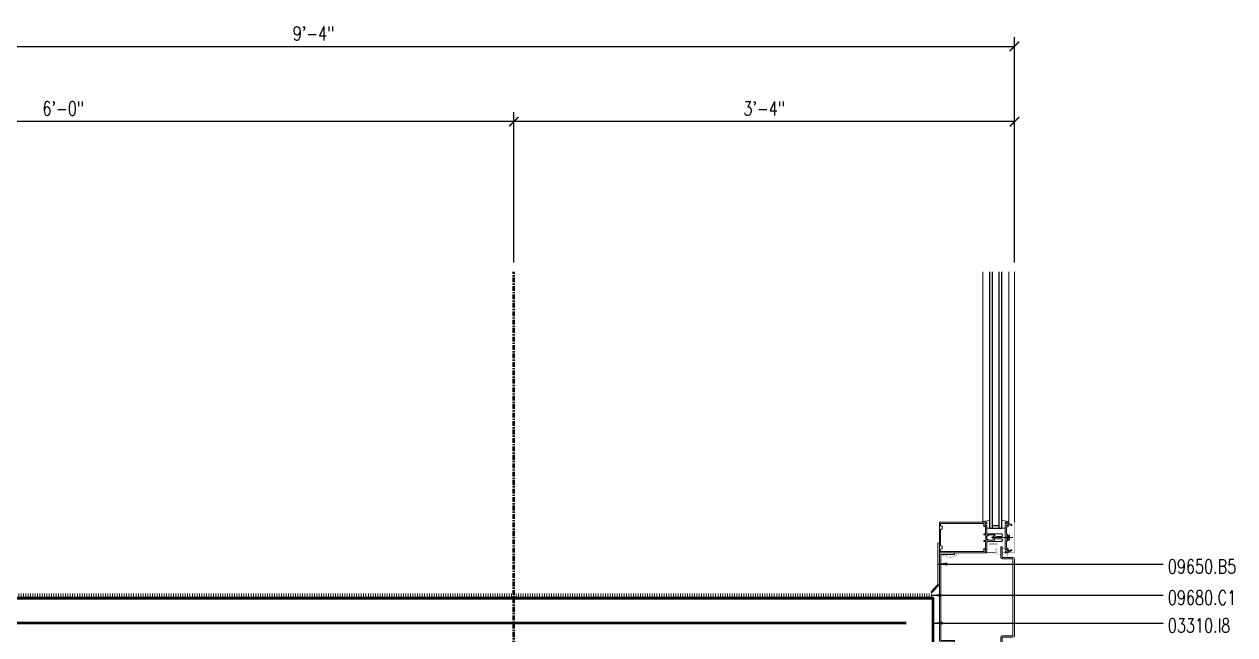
# Model space of a CAD drawing. Header units: inches. Extents: x 4066 to 5785, y 40 to 930.
# Drawn here: x 5686.6 to 5783.3, y 559.8 to 608.6 of the extents above; entities that cross this region are included whole.
import ezdxf

# ---------------------------------------------------------------- set-up
doc = ezdxf.new("R2010")
doc.units = ezdxf.units.IN
doc.header["$LTSCALE"] = 0.5
doc.header["$MEASUREMENT"] = 0
doc.linetypes.add('CENTER2', pattern=[1.125, 0.75, -0.125, 0.125, -0.125])
doc.layers.get('0').update_dxf_attribs({"lineweight": 18})
doc.layers.get('Defpoints').update_dxf_attribs({"color": 140, "lineweight": 18})
for name, color, linetype, lineweight in [('A-Anno-Dims', 211, 'Continuous', 18), ('A-Anno-Note', 231, 'Continuous', 25), ('A-Detl-Fine', 90, 'Continuous', 18), ('A-Detl-Medm', 31, 'Continuous', 25), ('A-Detl-Thin', 150, 'Continuous', 18), ('A-Detl-Wide', 213, 'Continuous', 50)]:
    doc.layers.add(name, color=color, linetype=linetype, lineweight=lineweight)
doc.styles.add('Arch-Dim', font='romans.shx', dxfattribs={"width": 0.75})
doc.dimstyles.new('Aec-Arch-I-96', dxfattribs={"dimscale": 96, "dimtxt": 0.09375, "dimasz": 0.0625, "dimexe": 0.0625, "dimexo": 0.0625, "dimgap": 0.03125, "dimtad": 1, "dimdec": 4, "dimzin": 3, "dimdsep": 46, "dimlunit": 4, "dimtxsty": 'Arch-Dim', "dimblk": 'ARCHTICK', "dimcen": 0.09375, "dimazin": 2, "dimtfac": 0.75, "dimtdec": 4, "dimtix": 1, "dimtmove": 2, "dimatfit": 2, "dimfxl": 1, "dimtolj": 1, "dimtzin": 0, "dimarcsym": 0})

# ---------------------------------------------------------------- blocks, each defined once
blk = doc.blocks.new('AecDtl_9650C2')
at = {"layer": 'A-Detl-Thin'}
blk.add_lwpolyline([(0.037, 0.588), (0.603, 0.022, 0.414214), (0.647, 0.022), (0.648, 0.023, 0.397145), (0.65, 0.066), (0.157, 0.621, -0.18372), (0.125, 0.704), (0.125, 3.875, 0.414214), (0, 4), (0, 0.677, 0.198912)], format="xyb", close=True, dxfattribs=at)
blk = doc.blocks.new('*U62')
at = {"layer": 'A-Detl-Wide'}
blk.add_lwpolyline([(0, 0.06), (0, 5.5), (135.5, 5.5)], dxfattribs=at)
blk = doc.blocks.new('_ArchTick')
at = {"color": 0, "linetype": 'ByBlock', "const_width": 0.15}
blk.add_lwpolyline([(-0.5, -0.5), (0.5, 0.5)], dxfattribs=at)
blk = doc.blocks.new('*D151')
at = {"layer": 'A-Anno-Dims', "color": 0, "lineweight": -2, "transparency": 16777216}
for p, q in [((5725.745, 589.563), (5725.745, 601.563)), ((5765.745, 600.813), (5725.745, 600.813)), ((5765.745, 589.563), (5765.745, 601.563))]:
    blk.add_line(p, q, dxfattribs=at)
at = {"layer": 'Defpoints', "color": 0, "transparency": 16777216}
for p in [(5725.745, 600.813), (5725.745, 588.813), (5765.745, 588.813)]:
    blk.add_point(p, dxfattribs=at)
at = {"layer": 'A-Anno-Dims', "color": 0, "lineweight": -2, "transparency": 16777216, "xscale": 0.75, "yscale": 0.75, "zscale": 0.75, "rotation": 180}
blk.add_blockref('_ArchTick', (5725.745, 600.813), dxfattribs=at)
at = {"layer": 'A-Anno-Dims', "color": 0, "lineweight": -2, "transparency": 16777216, "xscale": 0.75, "yscale": 0.75, "zscale": 0.75}
blk.add_blockref('_ArchTick', (5765.745, 600.813), dxfattribs=at)
at = {"layer": 'A-Anno-Dims', "color": 0, "transparency": 16777216, "insert": (5745.745, 601.858), "char_height": 1.125, "attachment_point": 5, "style": 'Arch-Dim'}
blk.add_mtext('\\A1;3\'-4"', dxfattribs=at)
blk = doc.blocks.new('*D152')
at = {"layer": 'A-Anno-Dims', "color": 0, "lineweight": -2, "transparency": 16777216}
for p, q in [((5653.745, 513.037), (5653.745, 601.563)), ((5725.745, 600.813), (5653.745, 600.813)), ((5725.745, 589.563), (5725.745, 601.563))]:
    blk.add_line(p, q, dxfattribs=at)
at = {"layer": 'Defpoints', "color": 0, "transparency": 16777216}
for p in [(5653.745, 600.813), (5725.745, 588.813), (5653.745, 512.287)]:
    blk.add_point(p, dxfattribs=at)
at = {"layer": 'A-Anno-Dims', "color": 0, "lineweight": -2, "transparency": 16777216, "xscale": 0.75, "yscale": 0.75, "zscale": 0.75, "rotation": 180}
blk.add_blockref('_ArchTick', (5653.745, 600.813), dxfattribs=at)
at = {"layer": 'A-Anno-Dims', "color": 0, "lineweight": -2, "transparency": 16777216, "xscale": 0.75, "yscale": 0.75, "zscale": 0.75}
blk.add_blockref('_ArchTick', (5725.745, 600.813), dxfattribs=at)
at = {"layer": 'A-Anno-Dims', "color": 0, "transparency": 16777216, "insert": (5689.745, 601.858), "char_height": 1.125, "attachment_point": 5, "style": 'Arch-Dim'}
blk.add_mtext('\\A1;6\'-0"', dxfattribs=at)
blk = doc.blocks.new('*D155')
at = {"layer": 'A-Anno-Dims', "color": 0, "lineweight": -2, "transparency": 16777216}
for p, q in [((5653.745, 513.037), (5653.745, 607.563)), ((5765.745, 589.563), (5765.745, 607.563)), ((5653.745, 606.813), (5765.745, 606.813))]:
    blk.add_line(p, q, dxfattribs=at)
at = {"layer": 'Defpoints', "color": 0, "transparency": 16777216}
for p in [(5765.745, 606.813), (5765.745, 588.813), (5653.745, 512.287)]:
    blk.add_point(p, dxfattribs=at)
at = {"layer": 'A-Anno-Dims', "color": 0, "lineweight": -2, "transparency": 16777216, "xscale": 0.75, "yscale": 0.75, "zscale": 0.75, "rotation": 180}
blk.add_blockref('_ArchTick', (5653.745, 606.813), dxfattribs=at)
at = {"layer": 'A-Anno-Dims', "color": 0, "lineweight": -2, "transparency": 16777216, "xscale": 0.75, "yscale": 0.75, "zscale": 0.75}
blk.add_blockref('_ArchTick', (5765.745, 606.813), dxfattribs=at)
at = {"layer": 'A-Anno-Dims', "color": 0, "transparency": 16777216, "insert": (5709.745, 607.858), "char_height": 1.125, "attachment_point": 5, "style": 'Arch-Dim'}
blk.add_mtext('\\A1;9\'-4"', dxfattribs=at)

msp = doc.modelspace()

# ---------------------------------------------------------------- hatches: boundary and pattern name
at = {"layer": 'A-Detl-Thin'}
h = msp.add_hatch(dxfattribs=at)
h.set_pattern_fill('LINE', color=256, scale=1.5, angle=90, style=0)
h.set_pattern_definition([(90, (5593.74519, 562.72432), (-0.1875, 1e-17), [])])
h.paths.add_polyline_path([(5759.24432, 562.72432), (5759.24432, 563.09932), (5623.74456, 563.09932), (5623.74456, 562.72432)], flags=0)

# ---------------------------------------------------------------- linework, layer by layer
at = {"layer": 'A-Detl-Fine'}
for p, q in [((5763.20538, 588.81328), (5763.20538, 568.84451)), ((5765.28489, 588.81328), (5765.28489, 568.84451)), ((5763.49538, 568.30451), (5763.74538, 568.30451)), ((5764.99489, 568.30451), (5764.74489, 568.30451)), ((5765.181, 567.80579), (5765.141, 567.80579)), ((5765.141, 567.30579), (5765.141, 567.80579)), ((5765.181, 567.30579), (5765.181, 567.80579)), ((5765.32068, 567.75871), (5765.181, 567.75871)), ((5765.60671, 567.5626), (5763.9129, 567.5626)), ((5765.181, 567.30579), (5765.141, 567.30579)), ((5765.32068, 567.65725), (5765.181, 567.65725)), ((5765.32068, 567.45433), (5765.181, 567.45433)), ((5765.32068, 567.35288), (5765.181, 567.35288)), ((5765.32461, 567.3692), (5765.32461, 567.74239)), ((5765.34331, 567.74239), (5765.32461, 567.74239)), ((5765.34331, 567.3692), (5765.32461, 567.3692)), ((5765.35561, 567.40361), (5765.35561, 567.70798))]:
    msp.add_line(p, q, dxfattribs=at)
for points in [[(5763.74538, 568.92104), (5763.20538, 568.84451), (5763.20538, 568.78451), (5763.32101, 568.78451)], [(5764.74489, 568.92104), (5765.28489, 568.84451), (5765.28489, 568.78451), (5765.16926, 568.78451)]]:
    msp.add_lwpolyline(points, dxfattribs=at)
at = {"layer": 'A-Detl-Fine', "const_width": 0.01111}
for points in [[(5764.76791, 567.86847), (5765.01221, 567.86847)], [(5764.40169, 566.80975), (5764.646, 566.80975)], [(5765.01221, 567.25673), (5764.76791, 567.25673)], [(5760.06789, 566.15365), (5760.05647, 566.14746), (5760.04879, 566.13725), (5760.04598, 566.12452)], [(5760.04598, 566.12452), (5760.05013, 566.10925), (5760.06102, 566.09837), (5760.07629, 566.09423)], [(5760.06787, 566.15365), (5760.33285, 566.21943)], [(5760.07629, 566.09423), (5760.07836, 566.0943), (5760.08045, 566.09451), (5760.08244, 566.09482)], [(5760.15541, 566.11295), (5760.08248, 566.09486)], [(5760.15522, 566.11302), (5760.2149, 566.07669), (5760.2779, 566.04503), (5760.34359, 566.01837), (5760.41137, 565.99704), (5760.4806, 565.9814), (5760.55067, 565.97176), (5760.62097, 565.96847)], [(5760.24606, 566.12726), (5760.31505, 566.09305), (5760.38875, 566.06569), (5760.46544, 566.04563), (5760.54342, 566.03327), (5760.62097, 566.02906)], [(5760.34119, 566.20243), (5760.247, 566.12716)], [(5760.33538, 566.21976), (5760.33453, 566.21972), (5760.33367, 566.2196), (5760.33285, 566.21943)], [(5760.34501, 566.21014), (5760.34369, 566.21499), (5760.34024, 566.21845), (5760.33538, 566.21976)], [(5760.34121, 566.20247), (5760.34325, 566.20458), (5760.34455, 566.20721), (5760.34501, 566.21014)], [(5760.62097, 566.02906), (5760.68501, 566.03188), (5760.74832, 566.04022), (5760.81057, 566.05388), (5760.87139, 566.07267), (5760.93042, 566.09638), (5760.98731, 566.12482), (5761.0417, 566.1578), (5761.09324, 566.19512), (5761.14156, 566.23658), (5761.18631, 566.28198)], [(5760.62097, 565.96847), (5760.68399, 565.97107), (5760.74664, 565.97874), (5760.80857, 565.99128), (5760.86941, 566.00852), (5760.9288, 566.03025), (5760.98639, 566.05631), (5761.0418, 566.08649), (5761.09468, 566.12061), (5761.14466, 566.15848), (5761.19138, 566.19991), (5761.23449, 566.24472)], [(5760.8437, 566.28048), (5760.8437, 566.31078)], [(5761.18652, 566.28048), (5760.8437, 566.28048)], [(5760.874, 566.34106), (5760.85874, 566.33692), (5760.84786, 566.32605), (5760.84372, 566.31078)], [(5760.874, 566.34106), (5761.82093, 566.34106)], [(5761.82093, 566.24335), (5761.23458, 566.24335)], [(5761.82093, 566.34106), (5761.82093, 566.24335)], [(5764.1183, 566.34069), (5764.23129, 566.34069)], [(5764.1183, 566.28205), (5764.1183, 566.34069)], [(5764.646, 566.20727), (5764.1183, 566.28205)], [(5765.01245, 566.69324), (5764.76814, 566.69324)], [(5764.76814, 566.34146), (5765.01245, 566.34146)], [(5765.23345, 566.34862), (5765.21973, 566.28747), (5765.2115, 566.22511), (5765.20876, 566.16214)], [(5765.20876, 566.16214), (5765.2115, 566.09917), (5765.21973, 566.03681), (5765.23345, 565.97566)]]:
    msp.add_lwpolyline(points, dxfattribs=at)
at = {"layer": 'A-Detl-Fine'}
for centre, radius, start, end in [((5765.3013, 567.70798), 0.05431, 290.9107, 69.0893), ((5765.19076, 567.55579), 0.16485, 322.0123, 37.9877), ((5765.3013, 567.40361), 0.05431, 290.9107, 69.0893)]:
    msp.add_arc(centre, radius, start, end, dxfattribs=at)
at = {"layer": 'A-Detl-Medm', "linetype": 'Continuous'}
for p, q in [((5763.74514, 588.81328), (5763.74514, 568.28412)), ((5763.99514, 568.28412), (5763.99514, 588.81328)), ((5764.49514, 588.81328), (5764.49514, 568.28412)), ((5764.74514, 568.28412), (5764.74514, 588.81328)), ((5764.74514, 568.28412), (5763.74514, 568.28412)), ((5763.99514, 568.53412), (5764.49514, 568.53412))]:
    msp.add_line(p, q, dxfattribs=at)
at = {"layer": 'A-Detl-Thin'}
for p, q in [((5765.74514, 588.81328), (5765.74514, 569.82748)), ((5765.74514, 568.78412), (5765.74514, 570.28412)), ((5763.52685, 568.78412), (5759.74432, 568.78412)), ((5759.74432, 568.78412), (5759.74432, 566.34106)), ((5763.52685, 568.78408), (5763.52685, 568.78412)), ((5763.5367, 568.78142), (5763.52685, 568.78408)), ((5763.5437, 568.77442), (5763.5367, 568.78142)), ((5763.54636, 568.76457), (5763.5437, 568.77442)), ((5763.5464, 568.76457), (5763.54636, 568.76457)), ((5763.5464, 568.68445), (5763.5464, 568.76457)), ((5759.84205, 568.53004), (5759.84205, 568.68639)), ((5759.84205, 568.68639), (5763.27277, 568.68639)), ((5759.84207, 568.53004), (5759.84205, 568.53004)), ((5759.84205, 566.94205), (5759.84205, 568.18313)), ((5759.84205, 568.18313), (5759.84209, 568.18313)), ((5759.85009, 568.50047), (5759.84207, 568.53004)), ((5759.84209, 568.18313), (5759.8501, 568.2127)), ((5759.87112, 568.47945), (5759.85009, 568.50047)), ((5759.8501, 568.2127), (5759.87112, 568.23372)), ((5759.90069, 568.47144), (5759.87112, 568.47945)), ((5759.87112, 568.23372), (5759.90069, 568.24173)), ((5759.90069, 568.4714), (5759.90069, 568.47144)), ((5759.95933, 568.4714), (5759.90069, 568.4714)), ((5759.90069, 568.24173), (5759.90069, 568.24175)), ((5759.90069, 568.24175), (5759.95933, 568.24175)), ((5759.95933, 568.24175), (5759.95933, 568.4714)), ((5763.27277, 568.68639), (5763.27277, 568.68637)), ((5763.27277, 568.68637), (5763.28756, 568.68236)), ((5763.28756, 568.68236), (5763.29807, 568.67185)), ((5763.29807, 568.67185), (5763.30206, 568.65708)), ((5763.30206, 568.65708), (5763.30208, 568.65708)), ((5763.30208, 568.65708), (5763.30208, 568.45676)), ((5763.30208, 568.45676), (5763.3021, 568.45676)), ((5763.3021, 567.84893), (5763.30208, 567.84893)), ((5763.30208, 567.84893), (5763.30208, 567.80983)), ((5763.30208, 567.80983), (5763.3021, 567.80983)), ((5763.3021, 568.45676), (5763.30477, 568.44691)), ((5763.30477, 567.85878), (5763.3021, 567.84893)), ((5763.3021, 567.80983), (5763.30477, 567.79998)), ((5763.30477, 568.44691), (5763.31178, 568.4399)), ((5763.31178, 567.86578), (5763.30477, 567.85878)), ((5763.30477, 567.79998), (5763.31178, 567.79297)), ((5763.31178, 568.4399), (5763.32163, 568.43723)), ((5763.32163, 567.86845), (5763.31178, 567.86578)), ((5763.31178, 567.79297), (5763.32163, 567.7903)), ((5763.32163, 568.43723), (5763.32163, 568.43721)), ((5763.32163, 568.43721), (5763.42424, 568.43721)), ((5763.42424, 567.86847), (5763.32163, 567.86847)), ((5763.32163, 567.86847), (5763.32163, 567.86845)), ((5763.32163, 567.7903), (5763.32163, 567.79029)), ((5763.32163, 567.79029), (5763.44867, 567.79029)), ((5763.39981, 568.56522), (5763.39981, 568.6512)), ((5763.39981, 568.6512), (5763.39983, 568.6512)), ((5763.39983, 568.56522), (5763.39981, 568.56522)), ((5763.39983, 568.6512), (5763.40651, 568.67585)), ((5763.40651, 568.54058), (5763.39983, 568.56522)), ((5763.40651, 568.67585), (5763.42402, 568.69337)), ((5763.42402, 568.52306), (5763.40651, 568.54058)), ((5763.42402, 568.69337), (5763.44867, 568.70004)), ((5763.44867, 568.51639), (5763.42402, 568.52306)), ((5763.42424, 568.43721), (5763.42424, 567.86847)), ((5763.44867, 568.70004), (5763.44867, 568.70008)), ((5763.44867, 568.70008), (5763.45893, 568.70008)), ((5763.44867, 568.51637), (5763.44867, 568.51639)), ((5763.45893, 568.51637), (5763.44867, 568.51637)), ((5763.44867, 567.79029), (5763.44867, 567.33489)), ((5763.45893, 568.70008), (5763.45895, 568.70006)), ((5763.48183, 568.51942), (5763.45893, 568.51639)), ((5763.45893, 568.51639), (5763.45893, 568.51637)), ((5763.45895, 568.70006), (5763.48187, 568.69701)), ((5763.50299, 568.52822), (5763.48183, 568.51942)), ((5763.48187, 568.69701), (5763.50303, 568.68819)), ((5763.52132, 568.54233), (5763.50299, 568.52822)), ((5763.50303, 568.68819), (5763.52135, 568.67408)), ((5763.52135, 568.54229), (5763.52132, 568.54233)), ((5763.52135, 568.67408), (5763.52135, 568.67414)), ((5763.52135, 568.67414), (5763.53193, 568.66978)), ((5763.53193, 568.54665), (5763.52135, 568.54229)), ((5763.53173, 568.17335), (5763.5464, 568.18801)), ((5763.5464, 568.1587), (5763.53173, 568.17335)), ((5763.53193, 568.66978), (5763.54193, 568.67391)), ((5763.54193, 568.54252), (5763.53193, 568.54665)), ((5763.54193, 568.67391), (5763.54636, 568.68445)), ((5763.54636, 568.53198), (5763.54193, 568.54252)), ((5763.54636, 568.68445), (5763.5464, 568.68445)), ((5763.5464, 568.53198), (5763.54636, 568.53198)), ((5763.5464, 568.18801), (5763.5464, 568.53198)), ((5763.5464, 567.81959), (5763.5464, 568.1587)), ((5763.54774, 567.81467), (5763.5464, 567.81959)), ((5763.55124, 567.81117), (5763.54774, 567.81467)), ((5763.55616, 567.80983), (5763.55124, 567.81117)), ((5763.61089, 567.80983), (5763.55616, 567.80983)), ((5763.61581, 567.81118), (5763.61089, 567.80985)), ((5763.61089, 567.80985), (5763.61089, 567.80983)), ((5763.61931, 567.81467), (5763.61581, 567.81118)), ((5763.62063, 567.81959), (5763.61931, 567.81467)), ((5763.62065, 567.81959), (5763.62063, 567.81959)), ((5763.62067, 567.85869), (5763.62065, 567.85869)), ((5763.62065, 567.85869), (5763.62065, 567.81959)), ((5763.622, 567.86361), (5763.62067, 567.85869)), ((5763.62551, 567.86712), (5763.622, 567.86361)), ((5763.63043, 567.86845), (5763.62551, 567.86712)), ((5764.76791, 567.86847), (5763.63043, 567.86847)), ((5763.63043, 567.86847), (5763.63043, 567.86845)), ((5763.70662, 567.77072), (5763.68259, 567.73955)), ((5763.70663, 567.77074), (5763.70662, 567.77072)), ((5764.15958, 567.77074), (5763.70663, 567.77074)), ((5764.15958, 567.77072), (5764.15958, 567.77074)), ((5764.18413, 567.75776), (5764.15958, 567.77072)), ((5764.18752, 567.73199), (5764.18413, 567.75776)), ((5764.76791, 567.82938), (5764.76791, 567.86847)), ((5764.78258, 567.81471), (5764.76791, 567.82938)), ((5764.76791, 567.80005), (5764.78258, 567.81471)), ((5764.76791, 567.72871), (5764.76791, 567.80005)), ((5759.84207, 566.94205), (5759.84205, 566.94205)), ((5759.85009, 566.91248), (5759.84207, 566.94205)), ((5759.87112, 566.89146), (5759.85009, 566.91248)), ((5759.90069, 566.88345), (5759.87112, 566.89146)), ((5759.90069, 566.88343), (5759.90069, 566.88345)), ((5759.95933, 566.88343), (5759.90069, 566.88343)), ((5759.95933, 566.65378), (5759.95933, 566.88343)), ((5763.3021, 567.31535), (5763.30208, 567.31535)), ((5763.30208, 567.31535), (5763.30208, 567.27628)), ((5763.30208, 567.27628), (5763.3021, 567.27628)), ((5763.30477, 567.3252), (5763.3021, 567.31535)), ((5763.3021, 567.27628), (5763.30477, 567.26642)), ((5763.31178, 567.33221), (5763.30477, 567.3252)), ((5763.30477, 567.26642), (5763.31178, 567.25942)), ((5763.32163, 567.33487), (5763.31178, 567.33221)), ((5763.31178, 567.25942), (5763.32163, 567.25675)), ((5763.44867, 567.33489), (5763.32163, 567.33489)), ((5763.32163, 567.33489), (5763.32163, 567.33487)), ((5763.32163, 567.25675), (5763.32163, 567.25673)), ((5763.32163, 567.25673), (5763.42424, 567.25673)), ((5763.42424, 567.25673), (5763.42424, 566.68799)), ((5763.53173, 566.95183), (5763.5464, 566.9665)), ((5763.5464, 566.93717), (5763.53173, 566.95183)), ((5763.61089, 567.7121), (5763.5464, 567.7121)), ((5763.5464, 567.7121), (5763.5464, 567.41308)), ((5763.5464, 567.41308), (5763.61089, 567.41308)), ((5763.5464, 567.30558), (5763.54774, 567.31051)), ((5763.5464, 566.9665), (5763.5464, 567.30558)), ((5763.5464, 566.5932), (5763.5464, 566.93717)), ((5763.54774, 567.31051), (5763.55124, 567.314)), ((5763.55124, 567.314), (5763.55616, 567.31533)), ((5763.55616, 567.31533), (5763.55616, 567.31535)), ((5763.55616, 567.31535), (5763.61089, 567.31535)), ((5763.64955, 567.71933), (5763.61087, 567.71212)), ((5763.61087, 567.71212), (5763.61089, 567.7121)), ((5763.61089, 567.41308), (5763.61093, 567.41306)), ((5763.61089, 567.31535), (5763.61089, 567.31533)), ((5763.61089, 567.31533), (5763.61581, 567.314)), ((5763.61093, 567.41306), (5763.64961, 567.40583)), ((5763.61581, 567.314), (5763.61931, 567.31051)), ((5763.61931, 567.31051), (5763.62063, 567.30558)), ((5763.62063, 567.30558), (5763.62065, 567.30558)), ((5763.62065, 567.30558), (5763.62065, 567.26649)), ((5763.62065, 567.26649), (5763.62067, 567.26649)), ((5763.62067, 567.26649), (5763.622, 567.26157)), ((5763.622, 567.26157), (5763.62551, 567.25806)), ((5763.62551, 567.25806), (5763.63043, 567.25673)), ((5763.63043, 567.25673), (5764.76791, 567.25673)), ((5763.68259, 567.73955), (5763.64955, 567.71933)), ((5763.64961, 567.40583), (5763.68263, 567.38559)), ((5763.68263, 567.38559), (5763.70663, 567.3544)), ((5763.70663, 567.35444), (5764.15958, 567.35444)), ((5763.70663, 567.3544), (5763.70663, 567.35444)), ((5764.00783, 567.58743), (5764.02473, 567.63432)), ((5764.00783, 567.53777), (5764.00783, 567.58743)), ((5764.02473, 567.49088), (5764.00783, 567.53777)), ((5764.02473, 567.63432), (5764.05855, 567.67289)), ((5764.05855, 567.45231), (5764.02473, 567.49088)), ((5764.05855, 567.67289), (5764.10928, 567.69759)), ((5764.10928, 567.42761), (5764.05855, 567.45231)), ((5764.10689, 567.57966), (5764.13457, 567.60319)), ((5764.10689, 567.54554), (5764.10689, 567.57966)), ((5764.13457, 567.52201), (5764.10689, 567.54554)), ((5764.10926, 567.69759), (5764.16715, 567.71311)), ((5764.10928, 567.69759), (5764.10926, 567.69759)), ((5764.10926, 567.42759), (5764.10928, 567.42761)), ((5764.16715, 567.41209), (5764.10926, 567.42759)), ((5764.13457, 567.6032), (5764.34771, 567.66031)), ((5764.13457, 567.60319), (5764.13457, 567.6032)), ((5764.13457, 567.52197), (5764.13457, 567.52201)), ((5764.34771, 567.46487), (5764.13457, 567.52197)), ((5764.15958, 567.35448), (5764.18412, 567.36743)), ((5764.15958, 567.35444), (5764.15958, 567.35448)), ((5764.16715, 567.71313), (5764.18752, 567.73199)), ((5764.16715, 567.71311), (5764.16715, 567.71313)), ((5764.16717, 567.41207), (5764.16715, 567.41209)), ((5764.18753, 567.3932), (5764.16717, 567.41207)), ((5764.18412, 567.36743), (5764.18753, 567.3932)), ((5764.34771, 567.66031), (5764.76791, 567.66031)), ((5764.76791, 567.46487), (5764.34771, 567.46487)), ((5764.78258, 567.71407), (5764.76791, 567.72871)), ((5764.76791, 567.6994), (5764.78258, 567.71407)), ((5764.76791, 567.66031), (5764.76791, 567.6994)), ((5764.76791, 567.42578), (5764.76791, 567.46487)), ((5764.78258, 567.41111), (5764.76791, 567.42578)), ((5764.76791, 567.39647), (5764.78258, 567.41111)), ((5764.76791, 567.32513), (5764.76791, 567.39647)), ((5764.78258, 567.31046), (5764.76791, 567.32513)), ((5764.76791, 567.2958), (5764.78258, 567.31046)), ((5764.76791, 567.25673), (5764.76791, 567.2958)), ((5759.74432, 566.34106), (5763.52685, 566.34106)), ((5759.84205, 566.43879), (5759.84205, 566.59514)), ((5759.84205, 566.59514), (5759.84209, 566.59514)), ((5763.27277, 566.43879), (5759.84205, 566.43879)), ((5759.84209, 566.59514), (5759.8501, 566.62471)), ((5759.8501, 566.62471), (5759.87112, 566.64573)), ((5759.87112, 566.64573), (5759.90069, 566.65374)), ((5759.90069, 566.65374), (5759.90069, 566.65378)), ((5759.90069, 566.65378), (5759.95933, 566.65378)), ((5763.28755, 566.44281), (5763.27277, 566.43881)), ((5763.27277, 566.43881), (5763.27277, 566.43879)), ((5763.29806, 566.45332), (5763.28755, 566.44281)), ((5763.30206, 566.4681), (5763.29806, 566.45332)), ((5763.30208, 566.4681), (5763.30206, 566.4681)), ((5763.3021, 566.66845), (5763.30208, 566.66845)), ((5763.30208, 566.66845), (5763.30208, 566.4681)), ((5763.30477, 566.67829), (5763.3021, 566.66845)), ((5763.31178, 566.6853), (5763.30477, 566.67829)), ((5763.32163, 566.68797), (5763.31178, 566.6853)), ((5763.42424, 566.68799), (5763.32163, 566.68799)), ((5763.32163, 566.68799), (5763.32163, 566.68797)), ((5763.39981, 566.47398), (5763.39981, 566.55996)), ((5763.39981, 566.55996), (5763.39983, 566.55996)), ((5763.39983, 566.47398), (5763.39981, 566.47398)), ((5763.39983, 566.55996), (5763.40651, 566.5846)), ((5763.40651, 566.44933), (5763.39983, 566.47398)), ((5763.40651, 566.5846), (5763.42402, 566.60212)), ((5763.42402, 566.43181), (5763.40651, 566.44933)), ((5763.42402, 566.60212), (5763.44867, 566.6088)), ((5763.44867, 566.42514), (5763.42402, 566.43181)), ((5763.44867, 566.6088), (5763.44867, 566.60883)), ((5763.44867, 566.60883), (5763.45893, 566.60883)), ((5763.44867, 566.4251), (5763.44867, 566.42514)), ((5763.45893, 566.4251), (5763.44867, 566.4251)), ((5763.45893, 566.60883), (5763.45895, 566.6088)), ((5763.48183, 566.42815), (5763.45893, 566.42512)), ((5763.45893, 566.42512), (5763.45893, 566.4251)), ((5763.45895, 566.6088), (5763.48187, 566.60574)), ((5763.50299, 566.43695), (5763.48183, 566.42815)), ((5763.48187, 566.60574), (5763.50303, 566.59693)), ((5763.52132, 566.45106), (5763.50299, 566.43695)), ((5763.50303, 566.59693), (5763.52135, 566.58282)), ((5763.52135, 566.45104), (5763.52132, 566.45106)), ((5763.52135, 566.58282), (5763.52135, 566.58289)), ((5763.52135, 566.58289), (5763.53193, 566.57854)), ((5763.53193, 566.4554), (5763.52135, 566.45104)), ((5763.52685, 566.3411), (5763.5367, 566.34376)), ((5763.52685, 566.34106), (5763.52685, 566.3411)), ((5763.53193, 566.57854), (5763.54193, 566.58266)), ((5763.54193, 566.45128), (5763.53193, 566.4554)), ((5763.5367, 566.34376), (5763.5437, 566.35076)), ((5763.54193, 566.58266), (5763.54636, 566.5932)), ((5763.54636, 566.44074), (5763.54193, 566.45128)), ((5763.5437, 566.35076), (5763.54636, 566.36061)), ((5763.54636, 566.5932), (5763.5464, 566.5932)), ((5763.5464, 566.44074), (5763.54636, 566.44074)), ((5763.54636, 566.36061), (5763.5464, 566.36061)), ((5763.5464, 566.36061), (5763.5464, 566.44074))]:
    msp.add_line(p, q, dxfattribs=at)
msp.add_lwpolyline([(5765.07677, 566.60576), (5765.09967, 566.6088), (5765.09967, 566.60883), (5765.10994, 566.60883), (5765.10994, 566.6088), (5765.1346, 566.60211), (5765.15211, 566.58459), (5765.15878, 566.55996), (5765.1588, 566.55996), (5765.1588, 566.47398), (5765.15878, 566.47398), (5765.1521, 566.44932), (5765.13459, 566.4318), (5765.10994, 566.42512), (5765.10994, 566.4251), (5765.09967, 566.4251), (5765.09967, 566.42512), (5765.07676, 566.42816), (5765.0556, 566.43697), (5765.03729, 566.45108), (5765.03726, 566.45104), (5765.02668, 566.45541), (5765.01668, 566.45129), (5765.01225, 566.44074), (5765.01221, 566.44074), (5765.01221, 566.36061), (5765.01225, 566.36061), (5765.0149, 566.35076), (5765.02191, 566.34376), (5765.03176, 566.3411), (5765.03176, 566.34106), (5765.21352, 566.34106), (5765.21352, 566.3411), (5765.22831, 566.34509), (5765.23883, 566.3556), (5765.24282, 566.37039), (5765.24284, 566.37039), (5765.24284, 566.40946), (5765.24287, 566.40946), (5765.26361, 566.44974), (5765.30545, 566.45661), (5765.33798, 566.42508), (5765.338, 566.4251), (5765.51646, 566.52814), (5765.51644, 566.52816), (5765.53085, 566.54263), (5765.53599, 566.56178), (5765.53075, 566.58152), (5765.51628, 566.59594), (5765.49713, 566.60107), (5765.47739, 566.59583), (5765.47737, 566.59585), (5765.37459, 566.5365), (5765.24284, 566.5365), (5765.24284, 566.64791), (5765.24282, 566.64789), (5765.23485, 566.67747), (5765.21382, 566.69851), (5765.18423, 566.70651), (5765.18422, 566.70654), (5765.10994, 566.70654), (5765.10994, 567.245), (5765.13437, 567.26943), (5765.13437, 567.54794), (5765.11971, 567.5626), (5765.13437, 567.57724), (5765.13437, 567.85575), (5765.10994, 567.88018), (5765.10994, 568.41864), (5765.18422, 568.41864), (5765.18422, 568.41866), (5765.2138, 568.42665), (5765.23482, 568.44768), (5765.24282, 568.47726), (5765.24284, 568.47728), (5765.24284, 568.58868), (5765.37459, 568.58868), (5765.47737, 568.52933), (5765.47739, 568.52935), (5765.49713, 568.5241), (5765.51626, 568.52924), (5765.53073, 568.54366), (5765.53599, 568.56339), (5765.53087, 568.58253), (5765.51646, 568.597), (5765.51646, 568.59704), (5765.338, 568.70008), (5765.33798, 568.70008), (5765.30543, 568.66857), (5765.2636, 568.67545), (5765.24287, 568.71572), (5765.24284, 568.71572), (5765.24284, 568.75481), (5765.24282, 568.75481), (5765.23884, 568.76959), (5765.22833, 568.7801), (5765.21352, 568.7841), (5765.21352, 568.78412), (5765.03176, 568.78412), (5765.03176, 568.78408), (5765.02191, 568.78142), (5765.0149, 568.77442), (5765.01225, 568.76457), (5765.01221, 568.76457), (5765.01221, 568.68445), (5765.01225, 568.68445), (5765.01668, 568.67391), (5765.02668, 568.66978), (5765.03726, 568.67414), (5765.03729, 568.6741), (5765.05561, 568.68821), (5765.07677, 568.69702), (5765.09967, 568.70006), (5765.09967, 568.70008), (5765.10994, 568.70008), (5765.10994, 568.70004), (5765.1346, 568.69336), (5765.15211, 568.67584), (5765.15878, 568.6512), (5765.1588, 568.6512), (5765.1588, 568.56522), (5765.15878, 568.56522), (5765.1521, 568.54057), (5765.13459, 568.52305), (5765.10994, 568.51637), (5765.09967, 568.51637), (5765.09967, 568.51639), (5765.07676, 568.51943), (5765.0556, 568.52823), (5765.03729, 568.54235), (5765.03726, 568.54229), (5765.02668, 568.54666), (5765.01668, 568.54253), (5765.01225, 568.53198), (5765.01221, 568.53198), (5765.01221, 567.78247), (5764.99756, 567.7678), (5765.01221, 567.75316), (5765.01221, 567.37204), (5764.99756, 567.35738), (5765.01221, 567.34271), (5765.01221, 566.5932), (5765.01225, 566.5932), (5765.01668, 566.58266), (5765.02668, 566.57854), (5765.03726, 566.58289), (5765.03729, 566.58283), (5765.05561, 566.59695)], close=True, dxfattribs=at)
at = {"layer": 'A-Detl-Thin', "const_width": 0.01111}
for points in [[(5765.6865, 566.38994), (5765.33078, 566.38994), (5765.33078, 566.41925), (5765.33076, 566.41925), (5765.32545, 566.43896), (5765.31143, 566.45298), (5765.29171, 566.4583), (5765.27199, 566.45299), (5765.25798, 566.43897), (5765.25265, 566.41925), (5765.25261, 566.41925), (5765.25261, 566.3997), (5765.25265, 566.3997), (5765.26064, 566.37012), (5765.28167, 566.34908), (5765.31125, 566.34108), (5765.31125, 566.34106), (5765.74514, 566.34106), (5765.74514, 568.78412), (5765.31125, 568.78412), (5765.31125, 568.7841), (5765.28167, 568.7761), (5765.26064, 568.75506), (5765.25265, 568.72548), (5765.25261, 568.72548), (5765.25261, 568.70593), (5765.25263, 568.70593), (5765.25797, 568.68622), (5765.27199, 568.6722), (5765.29171, 568.66688), (5765.31142, 568.67219), (5765.32544, 568.68621), (5765.33076, 568.70593), (5765.33078, 568.70593), (5765.33078, 568.73526), (5765.6865, 568.73526)], [(5763.5464, 566.47495), (5763.49752, 566.47495), (5763.49752, 566.4554), (5763.4975, 566.4554), (5763.49335, 566.44514), (5763.48381, 566.44077), (5763.47332, 566.44433), (5763.4733, 566.44431), (5763.42951, 566.48206), (5763.42953, 566.48207), (5763.41932, 566.5033), (5763.42707, 566.52414), (5763.44867, 566.53355), (5763.44867, 566.53359), (5763.5464, 566.53359), (5763.54641, 566.53355), (5763.57599, 566.52553), (5763.597, 566.5045), (5763.605, 566.47493), (5763.60502, 566.47495), (5763.60502, 566.3997), (5764.19624, 566.3997), (5764.19624, 566.55996), (5764.19626, 566.55996), (5764.21095, 566.61419), (5764.2495, 566.65274), (5764.30373, 566.66743), (5764.30373, 566.66745), (5764.34282, 566.66745), (5764.34282, 567.00753), (5763.73499, 567.00753), (5763.73499, 567.00755), (5763.71979, 567.00957), (5763.70573, 567.01539), (5763.69354, 567.02472), (5763.69352, 567.0247), (5763.57139, 567.14686), (5763.56206, 567.15905), (5763.55624, 567.1731), (5763.55423, 567.18831), (5763.5542, 567.18831), (5763.5542, 567.2958), (5763.55421, 567.2958), (5763.55689, 567.30565), (5763.5639, 567.31265), (5763.57374, 567.31531), (5763.57374, 567.31535), (5763.59329, 567.31535), (5763.59329, 567.31531), (5763.60313, 567.31265), (5763.61013, 567.30565), (5763.6128, 567.2958), (5763.61284, 567.2958), (5763.61284, 567.18831), (5763.73499, 567.06617), (5764.34282, 567.06617), (5764.34284, 567.06613), (5764.37242, 567.05811), (5764.39343, 567.03708), (5764.40142, 567.00751), (5764.40146, 567.00753), (5764.40146, 566.5932), (5764.40142, 566.5932), (5764.39699, 566.58266), (5764.387, 566.57854), (5764.37642, 566.58289), (5764.37642, 566.58282), (5764.35811, 566.59695), (5764.33695, 566.60577), (5764.31402, 566.6088), (5764.314, 566.60883), (5764.30373, 566.60883), (5764.30373, 566.60882), (5764.27908, 566.60215), (5764.26155, 566.58462), (5764.25489, 566.55996), (5764.25487, 566.55996), (5764.25487, 566.47398), (5764.25489, 566.47398), (5764.26155, 566.44932), (5764.27908, 566.43178), (5764.30373, 566.42512), (5764.30373, 566.4251), (5764.314, 566.4251), (5764.314, 566.42512), (5764.3369, 566.42813), (5764.35806, 566.43693), (5764.37636, 566.45104), (5764.37642, 566.45104), (5764.387, 566.45539), (5764.39699, 566.45127), (5764.40142, 566.44074), (5764.40146, 566.44074), (5764.40146, 566.36061), (5764.40142, 566.36061), (5764.39876, 566.35076), (5764.39176, 566.34376), (5764.38191, 566.3411), (5764.38191, 566.34106), (5763.56592, 566.34106), (5763.56592, 566.34108), (5763.55608, 566.34376), (5763.54908, 566.35076), (5763.54641, 566.36061), (5763.5464, 566.36061)]]:
    msp.add_lwpolyline(points, close=True, dxfattribs=at)
at = {"layer": 'A-Detl-Thin'}
for points in [[(5765.74512, 565.84961), (5765.74512, 559.71863, -0.41421356), (5765.62012, 559.59363), (5764.78354, 559.59363, 0.41421356), (5764.76791, 559.57801), (5764.76791, 558.73857), (5764.64576, 558.73857), (5764.64576, 559.59079, -0.41421356), (5764.77076, 559.71579), (5765.60734, 559.71579, 0.41421356), (5765.62296, 559.73142), (5765.62296, 565.83683, 0.41421356), (5765.60734, 565.85245), (5764.77076, 565.85245, -0.41421356), (5764.64576, 565.97745), (5764.64576, 566.82967), (5764.76791, 566.82967), (5764.76791, 565.99024, 0.41421356), (5764.78354, 565.97461), (5765.62012, 565.97461, -0.41421356)], [(5759.86932, 559.22718, -0.41421356), (5759.74432, 559.35218), (5759.74432, 566.21606, -0.41421356), (5759.86932, 566.34106), (5760.96023, 566.34106), (5760.96023, 566.21891), (5759.88211, 566.21891, 0.41421356), (5759.86648, 566.20328), (5759.86648, 559.36497, 0.41421356), (5759.88211, 559.34934), (5760.96023, 559.34934), (5760.96023, 559.22718)]]:
    msp.add_lwpolyline(points, format="xyb", close=True, dxfattribs=at)
at = {"layer": 'A-Detl-Wide', "linetype": 'CENTER2'}
msp.add_line((5725.74509, 498.19046), (5725.74509, 588.81328), dxfattribs=at)
at = {"layer": 'A-Detl-Wide'}
for points in [[(5623.74456, 562.72432), (5759.24432, 562.72432)], [(5757.10359, 560.72432), (5623.74455, 560.72432)]]:
    msp.add_lwpolyline(points, dxfattribs=at)

# ---------------------------------------------------------------- block references
at = {"layer": 'A-Detl-Medm', "xscale": -1}
msp.add_blockref('AecDtl_9650C2', (5759.74432, 563.15912), dxfattribs=at)
at = {"layer": 'A-Detl-Wide', "xscale": -1}
msp.add_blockref('*U62', (5759.24432, 557.22432), dxfattribs=at)

# ---------------------------------------------------------------- texts
at = {"layer": 'A-Anno-Note', "char_height": 1.125, "attachment_point": 1, "style": 'Arch-Dim'}
for s, insert in [('09650.B5', (5777.99512, 565.82352)), ('09680.C1', (5777.99512, 563.32463)), ('03310.I8', (5777.99512, 561.10594))]:
    msp.add_mtext(s, dxfattribs=dict(at, insert=insert))

# ---------------------------------------------------------------- dimensions: what is measured, and where the dimension line sits
at = {"layer": 'A-Anno-Dims'}
for base, p1, p2, picture, middle in [((5765.74514, 606.81328), (5653.74514, 512.28682), (5765.74514, 588.81328), '*D155', (5709.74514, 607.85792)), ((5653.745138, 600.813276), (5725.745095, 588.813276), (5653.745138, 512.286823), '*D152', (5689.745116, 601.857919)), ((5725.745095, 600.813276), (5765.745138, 588.813276), (5725.745095, 588.813276), '*D151', (5745.745116, 601.857919))]:
    dim = msp.add_linear_dim(base=base, p1=p1, p2=p2, dimstyle='Aec-Arch-I-96', override={"dimscale": 12}, dxfattribs=at)
    dim.commit()
    dim.dimension.update_dxf_attribs({"geometry": picture, "text_midpoint": middle})

# ---------------------------------------------------------------- leaders
at = {"layer": 'A-Anno-Note'}
for points in [[(5759.61932, 565.44852), (5777.62012, 565.44852)], [(5759.13941, 562.94963), (5777.62012, 562.94963)], [(5759.24432, 560.73094), (5777.62012, 560.73094)]]:
    msp.add_leader(points, dimstyle='Aec-Arch-I-96', override={"dimscale": 12}, dxfattribs=at)

doc.saveas('drawing.dxf')
